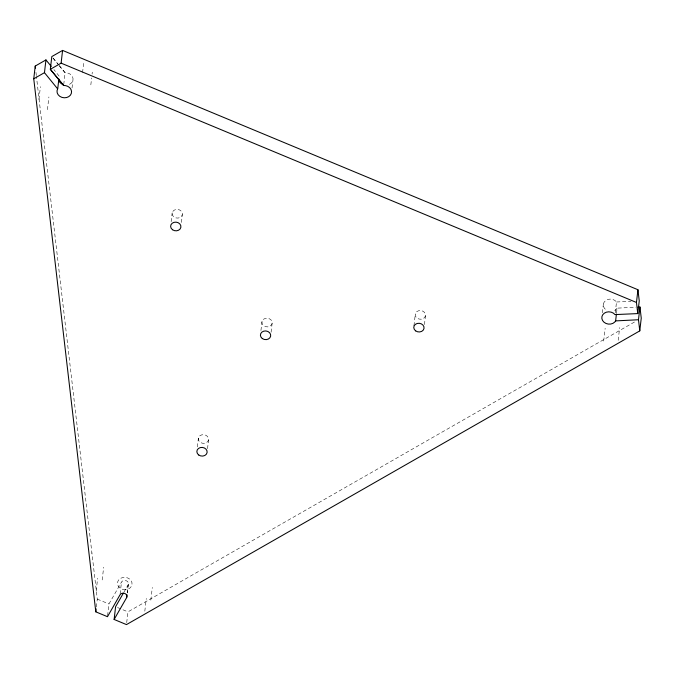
<?xml version="1.0" encoding="UTF-8"?>
<svg xmlns="http://www.w3.org/2000/svg" width="675" height="675" viewBox="0 0 675 675"><rect width="100%" height="100%" fill="white"/><g stroke="black" fill="none" stroke-linecap="round" stroke-linejoin="round"><path stroke-width="0.51" stroke-dasharray="3.38 2.53" d="M38.947 99.394L40.416 86.653M47.436 109.679L48.912 96.947M63.737 84.502L65.095 72.74L59.113 65.467M72.039 87.969L72.951 80.131M82.561 72.605L83.81 61.822M90.83 84.856L91.623 77.996M92.078 74.073L92.306 72.115M91.834 553.34L91.893 552.833M96.179 590.971L97.647 578.23M96.373 606.943L97.284 599.105L36.442 76.528M102.187 579.952L103.663 567.211M107.595 615.718L108.953 603.956L121.475 582.128A3.653 3.071 6.6 0 1 126.293 580.753A3.653 3.071 6.6 0 1 128.115 584.896L127.204 592.734M120.116 593.89L121.475 582.128M127.364 592.954L128.385 584.128M171.146 221.687L172.167 212.87M126.706 622.637L127.946 611.862L635.757 321.283M181.423 222.463L182.326 214.625A5.155 4.337 6.6 0 0 175.432 209.621A5.155 4.337 6.6 0 0 173.981 217.004A5.155 4.337 6.6 0 0 182.326 214.625M144.813 611.196L146.289 598.463M150.829 600.185L152.297 587.444M197.378 446.951L198.391 438.134M207.537 448.706L208.55 439.889A5.155 4.337 6.6 0 0 201.656 434.886A5.155 4.337 6.6 0 0 200.213 442.268A5.155 4.337 6.6 0 0 208.55 439.889M260.938 330.488L261.959 321.671M271.097 332.243L272.118 323.426A5.155 4.337 6.6 0 0 265.224 318.423A5.155 4.337 6.6 0 0 263.773 325.806A5.155 4.337 6.6 0 0 272.118 323.426M413.952 325.772L415.311 314.01M424.448 324.582L425.469 315.765A5.155 4.337 6.6 0 0 418.576 310.762A5.155 4.337 6.6 0 0 417.125 318.144A5.155 4.337 6.6 0 0 425.469 315.765M602.353 312.82L603.374 304.003M603.678 341.061L605.154 328.32M615.33 312.77L616.494 301.86A7.298 6.143 6.6 0 0 605.585 300.586A7.298 6.143 6.6 0 0 605.947 309.85M616.528 313.057L617.093 308.154L635.799 307.218M618.182 340.335L619.658 327.594M123.837 592.346L128.115 584.896M59.113 76.132L53.907 69.576M617.093 308.154L616.199 309.344A7.298 6.143 6.6 0 1 613.136 311.099M616.579 301.995L630.998 301.278M97.284 599.105L108.953 603.956M117.501 607.508L127.946 611.862M52.945 58.033L58.7 65.003M59.341 65.77L65.095 72.74L66.943 72.858A7.298 6.143 6.6 0 1 73.01 78.528A7.298 6.143 6.6 0 1 68.327 84.738M53.131 58.185L58.447 64.657M35.952 72.343L36.323 75.482M125.508 589.663L123.609 589.545A7.298 6.143 6.6 0 1 118.867 586.904L117.973 585.453A7.298 6.143 6.6 0 1 122.825 577.513A7.298 6.143 6.6 0 1 131.954 582.618A7.298 6.143 6.6 0 1 125.508 589.663"/><path stroke-width="1.01" d="M637.875 307.117L639.951 307.015L641.25 318.144L639.773 330.885L126.478 624.594L114.126 619.456L126.638 597.628A3.653 3.071 6.6 0 0 124.824 593.494A3.653 3.071 6.6 0 0 119.998 594.869L107.485 616.697L95.808 611.837L33.75 78.798L35.227 66.057L45.942 59.923L51.249 66.361M616.418 314.035L615.625 320.895L614.731 322.076A7.298 6.143 6.6 0 1 603.998 322.22A7.298 6.143 6.6 0 1 604.344 313.158A7.298 6.143 6.6 0 1 615.018 314.592L637.765 313.597L639.242 300.864L637.942 289.735L62.581 50.406L51.806 56.573L50.33 69.306L63.619 85.48L65.467 85.59A7.298 6.143 6.6 0 1 71.339 93.395A7.298 6.143 6.6 0 1 61.864 97.36A7.298 6.143 6.6 0 1 57.645 88.864L44.466 72.664L45.942 59.923M57.738 88.737L58.868 78.941M63.619 85.48L50.33 69.306L61.113 63.138L62.581 50.406M95.808 611.837L96.145 608.901M114.126 619.456L115.594 606.724L123.322 593.249M126.638 597.628L126.976 594.692M637.765 313.597L636.466 302.468L637.942 289.735M639.773 330.885L638.483 319.748L639.951 307.015M33.75 78.798L44.466 72.664M615.625 320.895L638.483 319.748M61.113 63.138L636.466 302.468M35.227 66.057L35.471 68.15M62.75 84.4A7.298 6.143 6.6 0 1 58.506 79.253M415.657 330.877A5.155 4.337 6.6 0 0 424.001 328.506A5.155 4.337 6.6 0 0 417.108 323.494A5.155 4.337 6.6 0 0 415.657 330.877M262.297 338.538A5.155 4.337 6.6 0 0 270.641 336.167A5.155 4.337 6.6 0 0 263.748 331.155A5.155 4.337 6.6 0 0 262.297 338.538M198.737 455.001A5.155 4.337 6.6 0 0 207.082 452.63A5.155 4.337 6.6 0 0 200.188 447.618A5.155 4.337 6.6 0 0 198.737 455.001M172.513 229.736A5.155 4.337 6.6 0 0 180.858 227.365A5.155 4.337 6.6 0 0 173.956 222.353A5.155 4.337 6.6 0 0 172.513 229.736"/></g></svg>
